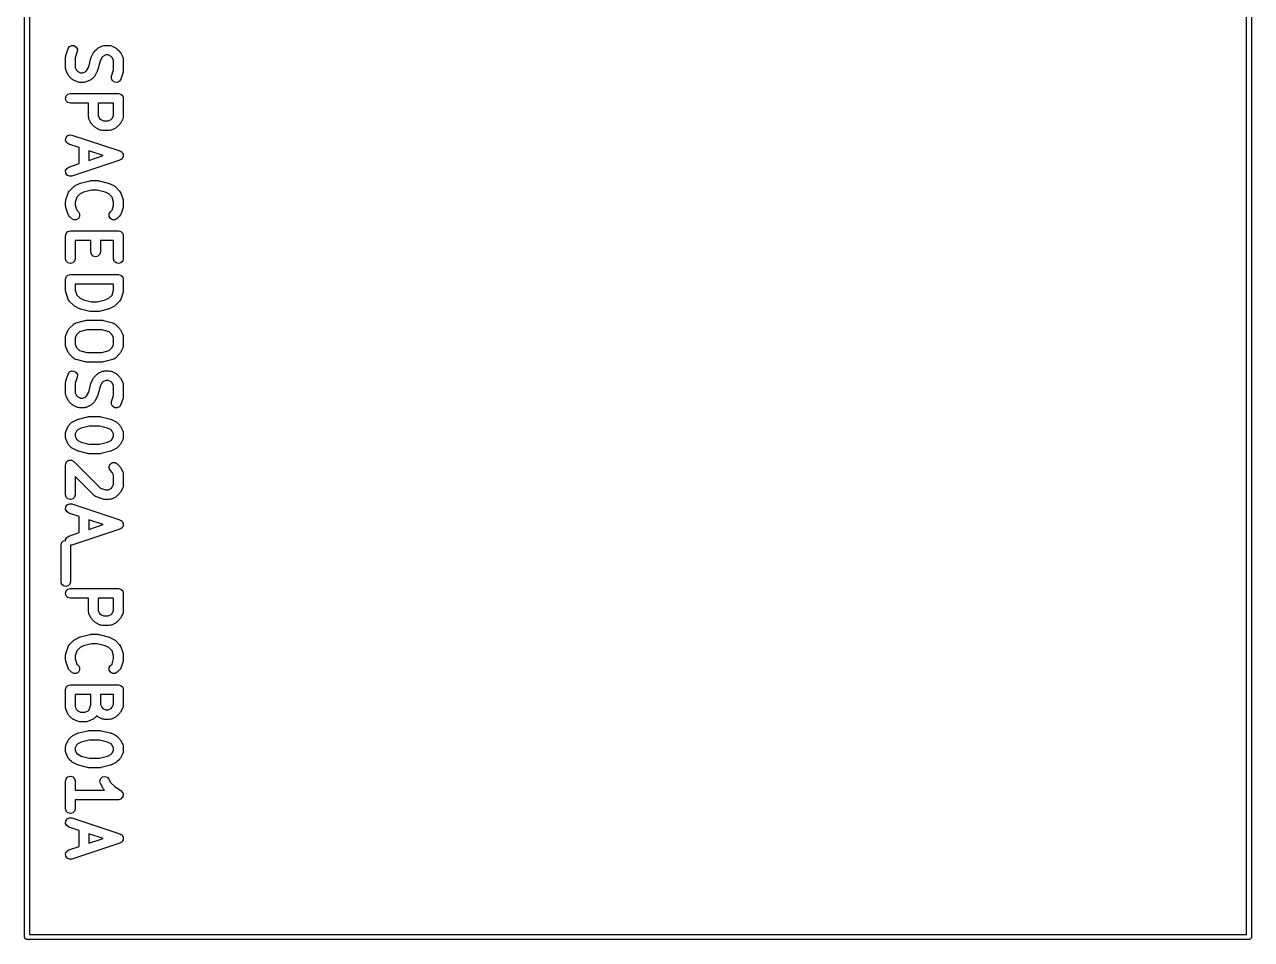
# Model space of a CAD drawing. Extents: x 0 to 1.5, y 0.2 to 4.97.
# Drawn here: x -0.003 to 1.503, y 0.99 to 2.113 of the extents above; entities that cross this region are included whole.
import ezdxf

# ---------------------------------------------------------------- set-up
doc = ezdxf.new("R2010")
doc.units = 0
doc.header["$MEASUREMENT"] = 0
doc.layers.add('BLACK', color=7, linetype='CONTINUOUS')

msp = doc.modelspace()

# ---------------------------------------------------------------- linework, layer by layer
at = {"layer": 'BLACK', "linetype": 'CONTINUOUS'}
for p, q in [((-0.003, 0.9933), (-0.003, 3.7885)), ((0.003, 3.7856), (0.003, 0.9962)), ((1.497, 0.9962), (1.497, 3.7856)), ((1.503, 3.7885), (1.503, 0.9933)), ((0.0477, 2.0751), (0.0505, 2.0835)), ((0.0505, 2.0835), (0.0522, 2.086)), ((0.0522, 2.086), (0.0549, 2.0874)), ((0.0549, 2.0874), (0.058, 2.0872)), ((0.058, 2.0872), (0.0605, 2.0855)), ((0.0617, 2.0798), (0.0592, 2.0722)), ((0.0605, 2.0855), (0.0619, 2.0828)), ((0.0619, 2.0828), (0.0617, 2.0798)), ((0.0789, 2.073), (0.0817, 2.0786)), ((0.0817, 2.0786), (0.0824, 2.0793)), ((0.0824, 2.0793), (0.0829, 2.0802)), ((0.0829, 2.0802), (0.0857, 2.083)), ((0.0857, 2.083), (0.0865, 2.0835)), ((0.0865, 2.0835), (0.0872, 2.0841)), ((0.0872, 2.0841), (0.0928, 2.0869)), ((0.0928, 2.0869), (0.0942, 2.0872)), ((0.0942, 2.0872), (0.0955, 2.0875)), ((0.0955, 2.0875), (0.1011, 2.0875)), ((0.1011, 2.0875), (0.1024, 2.0872)), ((0.1024, 2.0872), (0.1037, 2.0869)), ((0.1037, 2.0869), (0.1094, 2.0841)), ((0.1094, 2.0841), (0.1101, 2.0835)), ((0.1101, 2.0835), (0.1109, 2.083)), ((0.1109, 2.083), (0.1137, 2.0802)), ((0.1137, 2.0802), (0.1142, 2.0793)), ((0.1142, 2.0793), (0.1148, 2.0786)), ((0.1148, 2.0786), (0.1176, 2.073)), ((0.0474, 2.0732), (0.0476, 2.0741)), ((0.0474, 2.0591), (0.0474, 2.0732)), ((0.0476, 2.0741), (0.0477, 2.0751)), ((0.0592, 2.0722), (0.0592, 2.0605)), ((0.0758, 2.0612), (0.0785, 2.0718)), ((0.0785, 2.0718), (0.0788, 2.0724)), ((0.0788, 2.0724), (0.0789, 2.073)), ((0.0898, 2.0683), (0.0871, 2.0577)), ((0.0919, 2.0725), (0.0898, 2.0683)), ((0.0933, 2.074), (0.0919, 2.0725)), ((0.0969, 2.0757), (0.0933, 2.074)), ((0.0997, 2.0757), (0.0969, 2.0757)), ((0.1032, 2.074), (0.0997, 2.0757)), ((0.1047, 2.0725), (0.1032, 2.074)), ((0.1064, 2.069), (0.1047, 2.0725)), ((0.1064, 2.0573), (0.1064, 2.069)), ((0.1176, 2.073), (0.1179, 2.0717)), ((0.1179, 2.0717), (0.1182, 2.0704)), ((0.1182, 2.0704), (0.1182, 2.0563)), ((0.0477, 2.0578), (0.0474, 2.0591)), ((0.048, 2.0565), (0.0477, 2.0578)), ((0.0508, 2.0509), (0.048, 2.0565)), ((0.0514, 2.0501), (0.0508, 2.0509)), ((0.0519, 2.0493), (0.0514, 2.0501)), ((0.0547, 2.0465), (0.0519, 2.0493)), ((0.0592, 2.0605), (0.061, 2.057)), ((0.061, 2.057), (0.0624, 2.0556)), ((0.0624, 2.0556), (0.0659, 2.0538)), ((0.0659, 2.0538), (0.0688, 2.0538)), ((0.0688, 2.0538), (0.0723, 2.0556)), ((0.0723, 2.0556), (0.0737, 2.057)), ((0.0737, 2.057), (0.0758, 2.0612)), ((0.0828, 2.0493), (0.08, 2.0465)), ((0.0832, 2.0501), (0.0828, 2.0493)), ((0.0839, 2.0509), (0.0832, 2.0501)), ((0.0867, 2.0565), (0.0839, 2.0509)), ((0.0868, 2.0571), (0.0867, 2.0565)), ((0.0871, 2.0577), (0.0868, 2.0571)), ((0.1037, 2.0467), (0.1039, 2.0497)), ((0.1039, 2.0497), (0.1064, 2.0573)), ((0.1179, 2.0545), (0.1151, 2.046)), ((0.118, 2.0554), (0.1179, 2.0545)), ((0.1182, 2.0563), (0.118, 2.0554)), ((0.0556, 2.046), (0.0547, 2.0465)), ((0.0563, 2.0454), (0.0556, 2.046)), ((0.0619, 2.0426), (0.0563, 2.0454)), ((0.0632, 2.0423), (0.0619, 2.0426)), ((0.0645, 2.042), (0.0632, 2.0423)), ((0.0702, 2.042), (0.0645, 2.042)), ((0.0715, 2.0423), (0.0702, 2.042)), ((0.0728, 2.0426), (0.0715, 2.0423)), ((0.0784, 2.0454), (0.0728, 2.0426)), ((0.0791, 2.046), (0.0784, 2.0454)), ((0.08, 2.0465), (0.0791, 2.046)), ((0.1051, 2.044), (0.1037, 2.0467)), ((0.1077, 2.0423), (0.1051, 2.044)), ((0.1107, 2.0421), (0.1077, 2.0423)), ((0.1134, 2.0435), (0.1107, 2.0421)), ((0.1151, 2.046), (0.1134, 2.0435)), ((0.0474, 2.0226), (0.0482, 2.0255)), ((0.0482, 2.0196), (0.0474, 2.0226)), ((0.0482, 2.0255), (0.0503, 2.0277)), ((0.0503, 2.0175), (0.0482, 2.0196)), ((0.0503, 2.0277), (0.0533, 2.0285)), ((0.0533, 2.0285), (0.1123, 2.0285)), ((0.1123, 2.0285), (0.1153, 2.0277)), ((0.1153, 2.0277), (0.1175, 2.0255)), ((0.1175, 2.0255), (0.1182, 2.0226)), ((0.1182, 2.0226), (0.1182, 2.0001)), ((0.0533, 2.0167), (0.0503, 2.0175)), ((0.0755, 2.0167), (0.0533, 2.0167)), ((0.0755, 2.0001), (0.0755, 2.0167)), ((0.0873, 2.0167), (0.0873, 2.0015)), ((0.1064, 2.0167), (0.0873, 2.0167)), ((0.1064, 2.0015), (0.1064, 2.0167)), ((0.0759, 1.9988), (0.0755, 2.0001)), ((0.0761, 1.9974), (0.0759, 1.9988)), ((0.0789, 1.9918), (0.0761, 1.9974)), ((0.0796, 1.9911), (0.0789, 1.9918)), ((0.08, 1.9903), (0.0796, 1.9911)), ((0.0829, 1.9875), (0.08, 1.9903)), ((0.0873, 2.0015), (0.0891, 1.9979)), ((0.0891, 1.9979), (0.0905, 1.9965)), ((0.0905, 1.9965), (0.094, 1.9947)), ((0.094, 1.9947), (0.0997, 1.9947)), ((0.0997, 1.9947), (0.1032, 1.9965)), ((0.1032, 1.9965), (0.1047, 1.9979)), ((0.1047, 1.9979), (0.1064, 2.0015)), ((0.1137, 1.9903), (0.1109, 1.9875)), ((0.1142, 1.9911), (0.1137, 1.9903)), ((0.1148, 1.9918), (0.1142, 1.9911)), ((0.1176, 1.9974), (0.1148, 1.9918)), ((0.1179, 1.9988), (0.1176, 1.9974)), ((0.1182, 2.0001), (0.1179, 1.9988)), ((0.0475, 1.9708), (0.0477, 1.9738)), ((0.0477, 1.9738), (0.0494, 1.9764)), ((0.0494, 1.9764), (0.0521, 1.9777)), ((0.0521, 1.9777), (0.0552, 1.9775)), ((0.0552, 1.9775), (0.1142, 1.9579)), ((0.0837, 1.987), (0.0829, 1.9875)), ((0.0844, 1.9864), (0.0837, 1.987)), ((0.09, 1.9835), (0.0844, 1.9864)), ((0.0913, 1.9833), (0.09, 1.9835)), ((0.0927, 1.9829), (0.0913, 1.9833)), ((0.1011, 1.9829), (0.0927, 1.9829)), ((0.1024, 1.9833), (0.1011, 1.9829)), ((0.1037, 1.9835), (0.1024, 1.9833)), ((0.1094, 1.9864), (0.1037, 1.9835)), ((0.1101, 1.987), (0.1094, 1.9864)), ((0.1109, 1.9875), (0.1101, 1.987)), ((0.0489, 1.968), (0.0475, 1.9708)), ((0.0514, 1.9664), (0.0489, 1.968)), ((0.0643, 1.9621), (0.0514, 1.9664)), ((0.0643, 1.9425), (0.0643, 1.9621)), ((0.0937, 1.9523), (0.0761, 1.9581)), ((0.0761, 1.9581), (0.0761, 1.9464)), ((0.1142, 1.9579), (0.1152, 1.9572)), ((0.1142, 1.9467), (0.0552, 1.927)), ((0.0761, 1.9464), (0.0937, 1.9523)), ((0.1152, 1.9473), (0.1142, 1.9467)), ((0.1152, 1.9572), (0.1163, 1.9567)), ((0.1163, 1.9479), (0.1152, 1.9473)), ((0.1163, 1.9567), (0.1165, 1.9564)), ((0.1165, 1.9482), (0.1163, 1.9479)), ((0.1165, 1.9564), (0.1168, 1.9562)), ((0.1168, 1.9484), (0.1165, 1.9482)), ((0.1168, 1.9562), (0.1173, 1.9551)), ((0.1173, 1.9494), (0.1168, 1.9484)), ((0.1173, 1.9551), (0.1179, 1.9541)), ((0.1179, 1.9504), (0.1173, 1.9494)), ((0.1179, 1.9541), (0.118, 1.9538)), ((0.118, 1.9508), (0.1179, 1.9504)), ((0.118, 1.9538), (0.1181, 1.9534)), ((0.1181, 1.9511), (0.118, 1.9508)), ((0.1181, 1.9534), (0.1181, 1.9523)), ((0.1181, 1.9523), (0.1181, 1.9511)), ((0.0475, 1.9338), (0.0489, 1.9365)), ((0.0477, 1.9307), (0.0475, 1.9338)), ((0.0494, 1.9282), (0.0477, 1.9307)), ((0.0489, 1.9365), (0.0514, 1.9382)), ((0.0521, 1.9268), (0.0494, 1.9282)), ((0.0514, 1.9382), (0.0643, 1.9425)), ((0.0519, 1.9086), (0.0575, 1.9143)), ((0.0552, 1.927), (0.0521, 1.9268)), ((0.0575, 1.9143), (0.0584, 1.9147)), ((0.0584, 1.9147), (0.0591, 1.9154)), ((0.0591, 1.9154), (0.0647, 1.9182)), ((0.0647, 1.9182), (0.0653, 1.9183)), ((0.0653, 1.9183), (0.0659, 1.9186)), ((0.0659, 1.9186), (0.0772, 1.9214)), ((0.0772, 1.9214), (0.0779, 1.9214)), ((0.0779, 1.9214), (0.0786, 1.9216)), ((0.0786, 1.9216), (0.087, 1.9216)), ((0.087, 1.9216), (0.0877, 1.9214)), ((0.0877, 1.9214), (0.0885, 1.9214)), ((0.0885, 1.9214), (0.0997, 1.9186)), ((0.0997, 1.9186), (0.1003, 1.9183)), ((0.1003, 1.9183), (0.1009, 1.9182)), ((0.1009, 1.9182), (0.1065, 1.9154)), ((0.1065, 1.9154), (0.1073, 1.9147)), ((0.1073, 1.9147), (0.1081, 1.9143)), ((0.1081, 1.9143), (0.1137, 1.9086)), ((0.0476, 1.8969), (0.0477, 1.8979)), ((0.0477, 1.8979), (0.0505, 1.9063)), ((0.0505, 1.9063), (0.0512, 1.9075)), ((0.0512, 1.9075), (0.0519, 1.9086)), ((0.0613, 1.9013), (0.0592, 1.8951)), ((0.0652, 1.9052), (0.0613, 1.9013)), ((0.0694, 1.9073), (0.0652, 1.9052)), ((0.0793, 1.9098), (0.0694, 1.9073)), ((0.0863, 1.9098), (0.0793, 1.9098)), ((0.0962, 1.9073), (0.0863, 1.9098)), ((0.1004, 1.9052), (0.0962, 1.9073)), ((0.1044, 1.9013), (0.1004, 1.9052)), ((0.1064, 1.8951), (0.1044, 1.9013)), ((0.1137, 1.9086), (0.1144, 1.9075)), ((0.1144, 1.9075), (0.1151, 1.9063)), ((0.1151, 1.9063), (0.1179, 1.8979)), ((0.1179, 1.8979), (0.118, 1.8969)), ((0.0474, 1.896), (0.0476, 1.8969)), ((0.0474, 1.8904), (0.0474, 1.896)), ((0.0476, 1.8895), (0.0474, 1.8904)), ((0.0477, 1.8885), (0.0476, 1.8895)), ((0.0505, 1.8801), (0.0477, 1.8885)), ((0.0592, 1.8951), (0.0592, 1.8914)), ((0.0592, 1.8914), (0.0613, 1.8852)), ((0.0613, 1.8852), (0.0631, 1.8833)), ((0.0631, 1.8833), (0.0646, 1.8807)), ((0.101, 1.8807), (0.1025, 1.8833)), ((0.1025, 1.8833), (0.1044, 1.8852)), ((0.1044, 1.8852), (0.1064, 1.8914)), ((0.1064, 1.8914), (0.1064, 1.8951)), ((0.1179, 1.8885), (0.1151, 1.8801)), ((0.118, 1.8895), (0.1179, 1.8885)), ((0.118, 1.8969), (0.1182, 1.896)), ((0.1182, 1.8904), (0.118, 1.8895)), ((0.1182, 1.896), (0.1182, 1.8904)), ((0.0512, 1.879), (0.0505, 1.8801)), ((0.0519, 1.8778), (0.0512, 1.879)), ((0.0547, 1.875), (0.0519, 1.8778)), ((0.0574, 1.8735), (0.0547, 1.875)), ((0.0604, 1.8735), (0.0574, 1.8735)), ((0.0631, 1.875), (0.0604, 1.8735)), ((0.0646, 1.8776), (0.0631, 1.875)), ((0.0646, 1.8807), (0.0646, 1.8776)), ((0.101, 1.8776), (0.101, 1.8807)), ((0.1025, 1.875), (0.101, 1.8776)), ((0.1052, 1.8735), (0.1025, 1.875)), ((0.1082, 1.8735), (0.1052, 1.8735)), ((0.1109, 1.875), (0.1082, 1.8735)), ((0.1137, 1.8778), (0.1109, 1.875)), ((0.1144, 1.879), (0.1137, 1.8778)), ((0.1151, 1.8801), (0.1144, 1.879)), ((0.0474, 1.8538), (0.0482, 1.8568)), ((0.0474, 1.8257), (0.0474, 1.8538)), ((0.0482, 1.8568), (0.0503, 1.859)), ((0.0503, 1.859), (0.0533, 1.8598)), ((0.0533, 1.8598), (0.1123, 1.8598)), ((0.1123, 1.8598), (0.1153, 1.859)), ((0.1153, 1.859), (0.1175, 1.8568)), ((0.1175, 1.8568), (0.1182, 1.8538)), ((0.1182, 1.8538), (0.1182, 1.8257)), ((0.0783, 1.8479), (0.0592, 1.8479)), ((0.0592, 1.8479), (0.0592, 1.8257)), ((0.0783, 1.8342), (0.0783, 1.8479)), ((0.1064, 1.8479), (0.0901, 1.8479)), ((0.0901, 1.8479), (0.0901, 1.8342)), ((0.1064, 1.8257), (0.1064, 1.8479)), ((0.0482, 1.8228), (0.0474, 1.8257)), ((0.0503, 1.8206), (0.0482, 1.8228)), ((0.0584, 1.8228), (0.0562, 1.8206)), ((0.0592, 1.8257), (0.0584, 1.8228)), ((0.0791, 1.8312), (0.0783, 1.8342)), ((0.0813, 1.829), (0.0791, 1.8312)), ((0.0842, 1.8282), (0.0813, 1.829)), ((0.0872, 1.829), (0.0842, 1.8282)), ((0.0893, 1.8312), (0.0872, 1.829)), ((0.0901, 1.8342), (0.0893, 1.8312)), ((0.1072, 1.8228), (0.1064, 1.8257)), ((0.1094, 1.8206), (0.1072, 1.8228)), ((0.1175, 1.8228), (0.1153, 1.8206)), ((0.1182, 1.8257), (0.1175, 1.8228)), ((0.0533, 1.8198), (0.0503, 1.8206)), ((0.0562, 1.8206), (0.0533, 1.8198)), ((0.1123, 1.8198), (0.1094, 1.8206)), ((0.1153, 1.8206), (0.1123, 1.8198)), ((0.0474, 1.8004), (0.0482, 1.8034)), ((0.0474, 1.7864), (0.0474, 1.8004)), ((0.0482, 1.8034), (0.0503, 1.8055)), ((0.0503, 1.8055), (0.0533, 1.8063)), ((0.0533, 1.8063), (0.1123, 1.8063)), ((0.0592, 1.7945), (0.0592, 1.7873)), ((0.1064, 1.7945), (0.0592, 1.7945)), ((0.1064, 1.7873), (0.1064, 1.7945)), ((0.1123, 1.8063), (0.1153, 1.8055)), ((0.1153, 1.8055), (0.1175, 1.8034)), ((0.1175, 1.8034), (0.1182, 1.8004)), ((0.1182, 1.8004), (0.1182, 1.7864)), ((0.0476, 1.7854), (0.0474, 1.7864)), ((0.0477, 1.7845), (0.0476, 1.7854)), ((0.0505, 1.776), (0.0477, 1.7845)), ((0.0592, 1.7873), (0.0613, 1.7811)), ((0.0613, 1.7811), (0.0652, 1.7771)), ((0.0652, 1.7771), (0.0694, 1.7751)), ((0.0962, 1.7751), (0.1004, 1.7771)), ((0.1004, 1.7771), (0.1044, 1.7811)), ((0.1044, 1.7811), (0.1064, 1.7873)), ((0.1179, 1.7845), (0.1151, 1.776)), ((0.118, 1.7854), (0.1179, 1.7845)), ((0.1182, 1.7864), (0.118, 1.7854)), ((0.0512, 1.7749), (0.0505, 1.776)), ((0.0519, 1.7737), (0.0512, 1.7749)), ((0.0575, 1.7681), (0.0519, 1.7737)), ((0.0584, 1.7676), (0.0575, 1.7681)), ((0.0591, 1.767), (0.0584, 1.7676)), ((0.0647, 1.7642), (0.0591, 1.767)), ((0.0653, 1.7641), (0.0647, 1.7642)), ((0.0659, 1.7637), (0.0653, 1.7641)), ((0.0772, 1.7609), (0.0659, 1.7637)), ((0.0694, 1.7751), (0.0793, 1.7726)), ((0.0793, 1.7726), (0.0863, 1.7726)), ((0.0863, 1.7726), (0.0962, 1.7751)), ((0.0997, 1.7637), (0.0885, 1.7609)), ((0.1003, 1.7641), (0.0997, 1.7637)), ((0.1009, 1.7642), (0.1003, 1.7641)), ((0.1065, 1.767), (0.1009, 1.7642)), ((0.1073, 1.7676), (0.1065, 1.767)), ((0.1081, 1.7681), (0.1073, 1.7676)), ((0.1137, 1.7737), (0.1081, 1.7681)), ((0.1144, 1.7749), (0.1137, 1.7737)), ((0.1151, 1.776), (0.1144, 1.7749)), ((0.0589, 1.7463), (0.0602, 1.7471)), ((0.0602, 1.7471), (0.0602, 1.7471)), ((0.0602, 1.7471), (0.0603, 1.7471)), ((0.0603, 1.7471), (0.0715, 1.7499)), ((0.0715, 1.7499), (0.0723, 1.7499)), ((0.0723, 1.7499), (0.073, 1.7501)), ((0.073, 1.7501), (0.0927, 1.7501)), ((0.0779, 1.761), (0.0772, 1.7609)), ((0.0786, 1.7608), (0.0779, 1.761)), ((0.087, 1.7608), (0.0786, 1.7608)), ((0.0877, 1.761), (0.087, 1.7608)), ((0.0885, 1.7609), (0.0877, 1.761)), ((0.0927, 1.7501), (0.0934, 1.7499)), ((0.0934, 1.7499), (0.0941, 1.7499)), ((0.0941, 1.7499), (0.1053, 1.7471)), ((0.1053, 1.7471), (0.1054, 1.7471)), ((0.1054, 1.7471), (0.1054, 1.7471)), ((0.1054, 1.7471), (0.1067, 1.7463)), ((0.0477, 1.7314), (0.048, 1.7328)), ((0.048, 1.7328), (0.0508, 1.7384)), ((0.0508, 1.7384), (0.0514, 1.7391)), ((0.0514, 1.7391), (0.0519, 1.7399)), ((0.0519, 1.7399), (0.0575, 1.7455)), ((0.0575, 1.7455), (0.0576, 1.7456)), ((0.0576, 1.7456), (0.0589, 1.7463)), ((0.0576, 1.7456), (0.0576, 1.7456)), ((0.061, 1.7322), (0.0592, 1.7287)), ((0.0647, 1.736), (0.061, 1.7322)), ((0.0737, 1.7383), (0.0647, 1.736)), ((0.0919, 1.7383), (0.0737, 1.7383)), ((0.1009, 1.736), (0.0919, 1.7383)), ((0.1047, 1.7322), (0.1009, 1.736)), ((0.1064, 1.7287), (0.1047, 1.7322)), ((0.1067, 1.7463), (0.108, 1.7456)), ((0.108, 1.7456), (0.108, 1.7456)), ((0.108, 1.7456), (0.1081, 1.7455)), ((0.1081, 1.7455), (0.1137, 1.7399)), ((0.1137, 1.7399), (0.1142, 1.7391)), ((0.1142, 1.7391), (0.1148, 1.7384)), ((0.1148, 1.7384), (0.1176, 1.7328)), ((0.1176, 1.7328), (0.1179, 1.7314)), ((0.0474, 1.7301), (0.0477, 1.7314)), ((0.0474, 1.7189), (0.0474, 1.7301)), ((0.0477, 1.7175), (0.0474, 1.7189)), ((0.048, 1.7162), (0.0477, 1.7175)), ((0.0592, 1.7287), (0.0592, 1.7203)), ((0.0592, 1.7203), (0.061, 1.7167)), ((0.061, 1.7167), (0.0647, 1.7129)), ((0.1009, 1.7129), (0.1047, 1.7167)), ((0.1047, 1.7167), (0.1064, 1.7203)), ((0.1064, 1.7203), (0.1064, 1.7287)), ((0.1179, 1.7175), (0.1176, 1.7162)), ((0.1179, 1.7314), (0.1182, 1.7301)), ((0.1182, 1.7189), (0.1179, 1.7175)), ((0.1182, 1.7301), (0.1182, 1.7189)), ((0.0508, 1.7106), (0.048, 1.7162)), ((0.0514, 1.7099), (0.0508, 1.7106)), ((0.0519, 1.7091), (0.0514, 1.7099)), ((0.0575, 1.7034), (0.0519, 1.7091)), ((0.0576, 1.7034), (0.0575, 1.7034)), ((0.0589, 1.7026), (0.0576, 1.7034)), ((0.0576, 1.7034), (0.0576, 1.7034)), ((0.0602, 1.7019), (0.0589, 1.7026)), ((0.0603, 1.7019), (0.0602, 1.7019)), ((0.0602, 1.7019), (0.0602, 1.7019)), ((0.0715, 1.6991), (0.0603, 1.7019)), ((0.0647, 1.7129), (0.0737, 1.7107)), ((0.0737, 1.7107), (0.0919, 1.7107)), ((0.0919, 1.7107), (0.1009, 1.7129)), ((0.1053, 1.7019), (0.0941, 1.6991)), ((0.1054, 1.7019), (0.1053, 1.7019)), ((0.1067, 1.7026), (0.1054, 1.7019)), ((0.1054, 1.7019), (0.1054, 1.7019)), ((0.108, 1.7034), (0.1067, 1.7026)), ((0.1081, 1.7034), (0.108, 1.7034)), ((0.108, 1.7034), (0.108, 1.7034)), ((0.1137, 1.7091), (0.1081, 1.7034)), ((0.1142, 1.7099), (0.1137, 1.7091)), ((0.1148, 1.7106), (0.1142, 1.7099)), ((0.1176, 1.7162), (0.1148, 1.7106)), ((0.0505, 1.6842), (0.0522, 1.6867)), ((0.0522, 1.6867), (0.0549, 1.6881)), ((0.0549, 1.6881), (0.058, 1.6879)), ((0.058, 1.6879), (0.0605, 1.6862)), ((0.0723, 1.6991), (0.0715, 1.6991)), ((0.073, 1.6989), (0.0723, 1.6991)), ((0.0927, 1.6989), (0.073, 1.6989)), ((0.0872, 1.6848), (0.0928, 1.6876)), ((0.0934, 1.6991), (0.0927, 1.6989)), ((0.0928, 1.6876), (0.0942, 1.6879)), ((0.0941, 1.6991), (0.0934, 1.6991)), ((0.0942, 1.6879), (0.0955, 1.6882)), ((0.0955, 1.6882), (0.1011, 1.6882)), ((0.1011, 1.6882), (0.1024, 1.6879)), ((0.1024, 1.6879), (0.1037, 1.6876)), ((0.1037, 1.6876), (0.1094, 1.6848)), ((0.0474, 1.6739), (0.0476, 1.6748)), ((0.0474, 1.6598), (0.0474, 1.6739)), ((0.0476, 1.6748), (0.0477, 1.6757)), ((0.0477, 1.6757), (0.0505, 1.6842)), ((0.0617, 1.6804), (0.0592, 1.6729)), ((0.0592, 1.6729), (0.0592, 1.6612)), ((0.0605, 1.6862), (0.0619, 1.6835)), ((0.0619, 1.6835), (0.0617, 1.6804)), ((0.0758, 1.6619), (0.0785, 1.6725)), ((0.0785, 1.6725), (0.0788, 1.673)), ((0.0788, 1.673), (0.0789, 1.6737)), ((0.0789, 1.6737), (0.0817, 1.6793)), ((0.0817, 1.6793), (0.0824, 1.68)), ((0.0824, 1.68), (0.0829, 1.6808)), ((0.0829, 1.6808), (0.0857, 1.6837)), ((0.0857, 1.6837), (0.0865, 1.6841)), ((0.0865, 1.6841), (0.0872, 1.6848)), ((0.0919, 1.6732), (0.0898, 1.669)), ((0.0933, 1.6746), (0.0919, 1.6732)), ((0.0969, 1.6764), (0.0933, 1.6746)), ((0.0997, 1.6764), (0.0969, 1.6764)), ((0.1032, 1.6746), (0.0997, 1.6764)), ((0.1047, 1.6732), (0.1032, 1.6746)), ((0.1064, 1.6697), (0.1047, 1.6732)), ((0.1094, 1.6848), (0.1101, 1.6841)), ((0.1101, 1.6841), (0.1109, 1.6837)), ((0.1109, 1.6837), (0.1137, 1.6808)), ((0.1137, 1.6808), (0.1142, 1.68)), ((0.1142, 1.68), (0.1148, 1.6793)), ((0.1148, 1.6793), (0.1176, 1.6737)), ((0.1176, 1.6737), (0.1179, 1.6724)), ((0.1179, 1.6724), (0.1182, 1.671)), ((0.0477, 1.6585), (0.0474, 1.6598)), ((0.048, 1.6572), (0.0477, 1.6585)), ((0.0508, 1.6515), (0.048, 1.6572)), ((0.0592, 1.6612), (0.061, 1.6577)), ((0.061, 1.6577), (0.0624, 1.6562)), ((0.0723, 1.6562), (0.0737, 1.6577)), ((0.0737, 1.6577), (0.0758, 1.6619)), ((0.0867, 1.6572), (0.0839, 1.6515)), ((0.0868, 1.6578), (0.0867, 1.6572)), ((0.0871, 1.6584), (0.0868, 1.6578)), ((0.0898, 1.669), (0.0871, 1.6584)), ((0.1039, 1.6504), (0.1064, 1.658)), ((0.1064, 1.658), (0.1064, 1.6697)), ((0.1182, 1.657), (0.118, 1.6561)), ((0.1182, 1.671), (0.1182, 1.657)), ((0.0514, 1.6508), (0.0508, 1.6515)), ((0.0519, 1.65), (0.0514, 1.6508)), ((0.0547, 1.6472), (0.0519, 1.65)), ((0.0556, 1.6467), (0.0547, 1.6472)), ((0.0563, 1.6461), (0.0556, 1.6467)), ((0.0619, 1.6433), (0.0563, 1.6461)), ((0.0632, 1.643), (0.0619, 1.6433)), ((0.0624, 1.6562), (0.0659, 1.6545)), ((0.0645, 1.6426), (0.0632, 1.643)), ((0.0702, 1.6426), (0.0645, 1.6426)), ((0.0659, 1.6545), (0.0688, 1.6545)), ((0.0688, 1.6545), (0.0723, 1.6562)), ((0.0715, 1.643), (0.0702, 1.6426)), ((0.0728, 1.6433), (0.0715, 1.643)), ((0.0784, 1.6461), (0.0728, 1.6433)), ((0.0791, 1.6467), (0.0784, 1.6461)), ((0.08, 1.6472), (0.0791, 1.6467)), ((0.0828, 1.65), (0.08, 1.6472)), ((0.0832, 1.6508), (0.0828, 1.65)), ((0.0839, 1.6515), (0.0832, 1.6508)), ((0.1037, 1.6474), (0.1039, 1.6504)), ((0.1051, 1.6446), (0.1037, 1.6474)), ((0.1077, 1.6429), (0.1051, 1.6446)), ((0.1107, 1.6428), (0.1077, 1.6429)), ((0.1134, 1.6441), (0.1107, 1.6428)), ((0.1151, 1.6467), (0.1134, 1.6441)), ((0.1179, 1.6551), (0.1151, 1.6467)), ((0.118, 1.6561), (0.1179, 1.6551)), ((0.0563, 1.6257), (0.0619, 1.6285)), ((0.0619, 1.6285), (0.0625, 1.6287)), ((0.0625, 1.6287), (0.0631, 1.629)), ((0.0631, 1.629), (0.0743, 1.6318)), ((0.0743, 1.6318), (0.0751, 1.6318)), ((0.0751, 1.6318), (0.0758, 1.632)), ((0.0758, 1.632), (0.0898, 1.632)), ((0.0898, 1.632), (0.0905, 1.6318)), ((0.0905, 1.6318), (0.0913, 1.6318)), ((0.0913, 1.6318), (0.1025, 1.629)), ((0.1025, 1.629), (0.1031, 1.6287)), ((0.1031, 1.6287), (0.1037, 1.6285)), ((0.1037, 1.6285), (0.1094, 1.6257)), ((0.0474, 1.612), (0.0477, 1.6133)), ((0.0474, 1.6064), (0.0474, 1.612)), ((0.0477, 1.6133), (0.048, 1.6146)), ((0.048, 1.6146), (0.0508, 1.6203)), ((0.0508, 1.6203), (0.0514, 1.621)), ((0.0514, 1.621), (0.0519, 1.6218)), ((0.0519, 1.6218), (0.0547, 1.6246)), ((0.0547, 1.6246), (0.0556, 1.6251)), ((0.0556, 1.6251), (0.0563, 1.6257)), ((0.061, 1.6141), (0.0592, 1.6106)), ((0.0624, 1.6156), (0.061, 1.6141)), ((0.0666, 1.6177), (0.0624, 1.6156)), ((0.0765, 1.6201), (0.0666, 1.6177)), ((0.0891, 1.6201), (0.0765, 1.6201)), ((0.099, 1.6177), (0.0891, 1.6201)), ((0.1032, 1.6156), (0.099, 1.6177)), ((0.1047, 1.6141), (0.1032, 1.6156)), ((0.1064, 1.6106), (0.1047, 1.6141)), ((0.1094, 1.6257), (0.1101, 1.6251)), ((0.1101, 1.6251), (0.1109, 1.6246)), ((0.1109, 1.6246), (0.1137, 1.6218)), ((0.1137, 1.6218), (0.1142, 1.621)), ((0.1142, 1.621), (0.1148, 1.6203)), ((0.1148, 1.6203), (0.1176, 1.6146)), ((0.1176, 1.6146), (0.1179, 1.6133)), ((0.1179, 1.6133), (0.1182, 1.612)), ((0.1182, 1.612), (0.1182, 1.6064)), ((0.0477, 1.6051), (0.0474, 1.6064)), ((0.048, 1.6037), (0.0477, 1.6051)), ((0.0508, 1.5981), (0.048, 1.6037)), ((0.0514, 1.5974), (0.0508, 1.5981)), ((0.0519, 1.5966), (0.0514, 1.5974)), ((0.0547, 1.5938), (0.0519, 1.5966)), ((0.0592, 1.6106), (0.0592, 1.6078)), ((0.0592, 1.6078), (0.061, 1.6042)), ((0.061, 1.6042), (0.0624, 1.6028)), ((0.0624, 1.6028), (0.0666, 1.6007)), ((0.0666, 1.6007), (0.0765, 1.5982)), ((0.0765, 1.5982), (0.0891, 1.5982)), ((0.0891, 1.5982), (0.099, 1.6007)), ((0.099, 1.6007), (0.1032, 1.6028)), ((0.1032, 1.6028), (0.1047, 1.6042)), ((0.1047, 1.6042), (0.1064, 1.6078)), ((0.1064, 1.6078), (0.1064, 1.6106)), ((0.1137, 1.5966), (0.1109, 1.5938)), ((0.1142, 1.5974), (0.1137, 1.5966)), ((0.1148, 1.5981), (0.1142, 1.5974)), ((0.1176, 1.6037), (0.1148, 1.5981)), ((0.1179, 1.6051), (0.1176, 1.6037)), ((0.1182, 1.6064), (0.1179, 1.6051)), ((0.0556, 1.5933), (0.0547, 1.5938)), ((0.0563, 1.5926), (0.0556, 1.5933)), ((0.0619, 1.5898), (0.0563, 1.5926)), ((0.0625, 1.5897), (0.0619, 1.5898)), ((0.0631, 1.5894), (0.0625, 1.5897)), ((0.0743, 1.5866), (0.0631, 1.5894)), ((0.0751, 1.5866), (0.0743, 1.5866)), ((0.0758, 1.5864), (0.0751, 1.5866)), ((0.0898, 1.5864), (0.0758, 1.5864)), ((0.0905, 1.5866), (0.0898, 1.5864)), ((0.0913, 1.5866), (0.0905, 1.5866)), ((0.1025, 1.5894), (0.0913, 1.5866)), ((0.1031, 1.5897), (0.1025, 1.5894)), ((0.1037, 1.5898), (0.1031, 1.5897)), ((0.1094, 1.5926), (0.1037, 1.5898)), ((0.1101, 1.5933), (0.1094, 1.5926)), ((0.1109, 1.5938), (0.1101, 1.5933)), ((0.0474, 1.5726), (0.0476, 1.5734)), ((0.0474, 1.5361), (0.0474, 1.5726)), ((0.0476, 1.5742), (0.048, 1.5748)), ((0.0476, 1.5734), (0.0476, 1.5742)), ((0.048, 1.5748), (0.0482, 1.5756)), ((0.0482, 1.5756), (0.0487, 1.5761)), ((0.0487, 1.5761), (0.0491, 1.5768)), ((0.0491, 1.5768), (0.0498, 1.5772)), ((0.0498, 1.5772), (0.0503, 1.5777)), ((0.0503, 1.5777), (0.0511, 1.5779)), ((0.0511, 1.5779), (0.0518, 1.5783)), ((0.0518, 1.5783), (0.0525, 1.5783)), ((0.0525, 1.5783), (0.0533, 1.5785)), ((0.0533, 1.5785), (0.054, 1.5783)), ((0.054, 1.5783), (0.0548, 1.5783)), ((0.0548, 1.5783), (0.0555, 1.5779)), ((0.0555, 1.5779), (0.0562, 1.5777)), ((0.0562, 1.5777), (0.0568, 1.5772)), ((0.0568, 1.5772), (0.0575, 1.5768)), ((0.0575, 1.5768), (0.0902, 1.544)), ((0.101, 1.5713), (0.1025, 1.574)), ((0.101, 1.5683), (0.101, 1.5713)), ((0.1025, 1.5656), (0.101, 1.5683)), ((0.1025, 1.574), (0.1052, 1.5755)), ((0.1052, 1.5755), (0.1082, 1.5755)), ((0.1082, 1.5755), (0.1109, 1.574)), ((0.1109, 1.574), (0.1137, 1.5712)), ((0.1137, 1.5712), (0.1142, 1.5703)), ((0.1142, 1.5703), (0.1148, 1.5696)), ((0.1148, 1.5696), (0.1176, 1.564)), ((0.0829, 1.5347), (0.0592, 1.5584)), ((0.0592, 1.5584), (0.0592, 1.5361)), ((0.1047, 1.5635), (0.1025, 1.5656)), ((0.1064, 1.56), (0.1047, 1.5635)), ((0.1064, 1.5487), (0.1064, 1.56)), ((0.1176, 1.564), (0.1179, 1.5627)), ((0.1179, 1.5627), (0.1182, 1.5614)), ((0.1182, 1.5614), (0.1182, 1.5473)), ((0.0482, 1.5331), (0.0474, 1.5361)), ((0.0592, 1.5361), (0.0584, 1.5331)), ((0.0902, 1.544), (0.0964, 1.542)), ((0.0964, 1.542), (0.0997, 1.542)), ((0.0997, 1.542), (0.1032, 1.5437)), ((0.1032, 1.5437), (0.1047, 1.5452)), ((0.1047, 1.5452), (0.1064, 1.5487)), ((0.1137, 1.5375), (0.1109, 1.5347)), ((0.1142, 1.5383), (0.1137, 1.5375)), ((0.1148, 1.5391), (0.1142, 1.5383)), ((0.1176, 1.5447), (0.1148, 1.5391)), ((0.1179, 1.546), (0.1176, 1.5447)), ((0.1182, 1.5473), (0.1179, 1.546)), ((0.0475, 1.518), (0.0477, 1.5211)), ((0.0477, 1.5211), (0.0494, 1.5236)), ((0.0503, 1.531), (0.0482, 1.5331)), ((0.0494, 1.5236), (0.0521, 1.525)), ((0.0533, 1.5302), (0.0503, 1.531)), ((0.0521, 1.525), (0.0552, 1.5248)), ((0.0562, 1.531), (0.0533, 1.5302)), ((0.0552, 1.5248), (0.1142, 1.5051)), ((0.0584, 1.5331), (0.0562, 1.531)), ((0.084, 1.534), (0.0829, 1.5347)), ((0.0852, 1.5333), (0.084, 1.534)), ((0.0936, 1.5305), (0.0852, 1.5333)), ((0.0945, 1.5304), (0.0936, 1.5305)), ((0.0955, 1.5302), (0.0945, 1.5304)), ((0.1011, 1.5302), (0.0955, 1.5302)), ((0.1024, 1.5305), (0.1011, 1.5302)), ((0.1037, 1.5308), (0.1024, 1.5305)), ((0.1094, 1.5336), (0.1037, 1.5308)), ((0.1101, 1.5342), (0.1094, 1.5336)), ((0.1109, 1.5347), (0.1101, 1.5342)), ((0.0489, 1.5153), (0.0475, 1.518)), ((0.0514, 1.5136), (0.0489, 1.5153)), ((0.0643, 1.5093), (0.0514, 1.5136)), ((0.0643, 1.4897), (0.0643, 1.5093)), ((0.1142, 1.4939), (0.0552, 1.4742)), ((0.0937, 1.4995), (0.0761, 1.5054)), ((0.0761, 1.5054), (0.0761, 1.4936)), ((0.0761, 1.4936), (0.0937, 1.4995)), ((0.1142, 1.5051), (0.1152, 1.5045)), ((0.1152, 1.4946), (0.1142, 1.4939)), ((0.1152, 1.5045), (0.1163, 1.5039)), ((0.1163, 1.4951), (0.1152, 1.4946)), ((0.1163, 1.5039), (0.1165, 1.5036)), ((0.1165, 1.4954), (0.1163, 1.4951)), ((0.1165, 1.5036), (0.1168, 1.5034)), ((0.1168, 1.4956), (0.1165, 1.4954)), ((0.1168, 1.5034), (0.1173, 1.5024)), ((0.1173, 1.4967), (0.1168, 1.4956)), ((0.1173, 1.5024), (0.1179, 1.5014)), ((0.1179, 1.4976), (0.1173, 1.4967)), ((0.1179, 1.5014), (0.118, 1.501)), ((0.118, 1.498), (0.1179, 1.4976)), ((0.118, 1.501), (0.1181, 1.5007)), ((0.1181, 1.4983), (0.118, 1.498)), ((0.1181, 1.5007), (0.1181, 1.4995)), ((0.1181, 1.4995), (0.1181, 1.4983)), ((0.0418, 1.4742), (0.0425, 1.4771)), ((0.0425, 1.4771), (0.0447, 1.4793)), ((0.0447, 1.4793), (0.0476, 1.4801)), ((0.0475, 1.481), (0.0489, 1.4837)), ((0.0476, 1.4801), (0.0475, 1.481)), ((0.0489, 1.4837), (0.0514, 1.4854)), ((0.0514, 1.4854), (0.0643, 1.4897)), ((0.0418, 1.4292), (0.0418, 1.4742)), ((0.0552, 1.4742), (0.0536, 1.4741)), ((0.0536, 1.4741), (0.0536, 1.4292)), ((0.0425, 1.4263), (0.0418, 1.4292)), ((0.0447, 1.4241), (0.0425, 1.4263)), ((0.0477, 1.4233), (0.0447, 1.4241)), ((0.0474, 1.4151), (0.0482, 1.4181)), ((0.0506, 1.4241), (0.0477, 1.4233)), ((0.0482, 1.4181), (0.0503, 1.4203)), ((0.0503, 1.4203), (0.0533, 1.421)), ((0.0528, 1.4263), (0.0506, 1.4241)), ((0.0536, 1.4292), (0.0528, 1.4263)), ((0.0533, 1.421), (0.1123, 1.421)), ((0.1123, 1.421), (0.1153, 1.4203)), ((0.1153, 1.4203), (0.1175, 1.4181)), ((0.1175, 1.4181), (0.1182, 1.4151)), ((0.0482, 1.4122), (0.0474, 1.4151)), ((0.0503, 1.41), (0.0482, 1.4122)), ((0.0533, 1.4092), (0.0503, 1.41)), ((0.0755, 1.4092), (0.0533, 1.4092)), ((0.0755, 1.3926), (0.0755, 1.4092)), ((0.0873, 1.4092), (0.0873, 1.394)), ((0.1064, 1.4092), (0.0873, 1.4092)), ((0.1064, 1.394), (0.1064, 1.4092)), ((0.1182, 1.4151), (0.1182, 1.3926)), ((0.0759, 1.3913), (0.0755, 1.3926)), ((0.0761, 1.39), (0.0759, 1.3913)), ((0.0789, 1.3844), (0.0761, 1.39)), ((0.0873, 1.394), (0.0891, 1.3905)), ((0.0891, 1.3905), (0.0905, 1.3891)), ((0.0905, 1.3891), (0.094, 1.3873)), ((0.094, 1.3873), (0.0997, 1.3873)), ((0.0997, 1.3873), (0.1032, 1.3891)), ((0.1032, 1.3891), (0.1047, 1.3905)), ((0.1047, 1.3905), (0.1064, 1.394)), ((0.1176, 1.39), (0.1148, 1.3844)), ((0.1179, 1.3913), (0.1176, 1.39)), ((0.1182, 1.3926), (0.1179, 1.3913)), ((0.0796, 1.3837), (0.0789, 1.3844)), ((0.08, 1.3828), (0.0796, 1.3837)), ((0.0829, 1.38), (0.08, 1.3828)), ((0.0837, 1.3796), (0.0829, 1.38)), ((0.0844, 1.3789), (0.0837, 1.3796)), ((0.09, 1.3761), (0.0844, 1.3789)), ((0.0913, 1.3759), (0.09, 1.3761)), ((0.0927, 1.3755), (0.0913, 1.3759)), ((0.1011, 1.3755), (0.0927, 1.3755)), ((0.1024, 1.3759), (0.1011, 1.3755)), ((0.1037, 1.3761), (0.1024, 1.3759)), ((0.1094, 1.3789), (0.1037, 1.3761)), ((0.1101, 1.3796), (0.1094, 1.3789)), ((0.1109, 1.38), (0.1101, 1.3796)), ((0.1137, 1.3828), (0.1109, 1.38)), ((0.1142, 1.3837), (0.1137, 1.3828)), ((0.1148, 1.3844), (0.1142, 1.3837)), ((0.0519, 1.3518), (0.0575, 1.3575)), ((0.0575, 1.3575), (0.0584, 1.3579)), ((0.0584, 1.3579), (0.0591, 1.3586)), ((0.0591, 1.3586), (0.0647, 1.3614)), ((0.0647, 1.3614), (0.0653, 1.3615)), ((0.0653, 1.3615), (0.0659, 1.3618)), ((0.0659, 1.3618), (0.0772, 1.3646)), ((0.0772, 1.3646), (0.0779, 1.3646)), ((0.0779, 1.3646), (0.0786, 1.3648)), ((0.0786, 1.3648), (0.087, 1.3648)), ((0.087, 1.3648), (0.0877, 1.3646)), ((0.0877, 1.3646), (0.0885, 1.3646)), ((0.0885, 1.3646), (0.0997, 1.3618)), ((0.0997, 1.3618), (0.1003, 1.3615)), ((0.1003, 1.3615), (0.1009, 1.3614)), ((0.1009, 1.3614), (0.1065, 1.3586)), ((0.1065, 1.3586), (0.1073, 1.3579)), ((0.1073, 1.3579), (0.1081, 1.3575)), ((0.1081, 1.3575), (0.1137, 1.3518)), ((0.0476, 1.3401), (0.0477, 1.3411)), ((0.0477, 1.3411), (0.0505, 1.3495)), ((0.0505, 1.3495), (0.0512, 1.3507)), ((0.0512, 1.3507), (0.0519, 1.3518)), ((0.0613, 1.3445), (0.0592, 1.3383)), ((0.0652, 1.3484), (0.0613, 1.3445)), ((0.0694, 1.3505), (0.0652, 1.3484)), ((0.0793, 1.353), (0.0694, 1.3505)), ((0.0863, 1.353), (0.0793, 1.353)), ((0.0962, 1.3505), (0.0863, 1.353)), ((0.1004, 1.3484), (0.0962, 1.3505)), ((0.1044, 1.3445), (0.1004, 1.3484)), ((0.1064, 1.3383), (0.1044, 1.3445)), ((0.1137, 1.3518), (0.1144, 1.3506)), ((0.1144, 1.3506), (0.1151, 1.3495)), ((0.1151, 1.3495), (0.1179, 1.3411)), ((0.1179, 1.3411), (0.118, 1.3401)), ((0.0474, 1.3392), (0.0476, 1.3401)), ((0.0474, 1.3336), (0.0474, 1.3392)), ((0.0476, 1.3327), (0.0474, 1.3336)), ((0.0477, 1.3317), (0.0476, 1.3327)), ((0.0505, 1.3233), (0.0477, 1.3317)), ((0.0592, 1.3383), (0.0592, 1.3345)), ((0.0592, 1.3345), (0.0613, 1.3283)), ((0.0613, 1.3283), (0.0631, 1.3265)), ((0.0631, 1.3265), (0.0646, 1.3239)), ((0.101, 1.3239), (0.1025, 1.3265)), ((0.1025, 1.3265), (0.1044, 1.3283)), ((0.1044, 1.3283), (0.1064, 1.3345)), ((0.1064, 1.3345), (0.1064, 1.3383)), ((0.1179, 1.3317), (0.1151, 1.3233)), ((0.118, 1.3327), (0.1179, 1.3317)), ((0.118, 1.3401), (0.1182, 1.3392)), ((0.1182, 1.3336), (0.118, 1.3327)), ((0.1182, 1.3392), (0.1182, 1.3336)), ((0.0512, 1.3222), (0.0505, 1.3233)), ((0.0519, 1.321), (0.0512, 1.3222)), ((0.0547, 1.3182), (0.0519, 1.321)), ((0.0574, 1.3166), (0.0547, 1.3182)), ((0.0604, 1.3166), (0.0574, 1.3166)), ((0.0631, 1.3182), (0.0604, 1.3166)), ((0.0646, 1.3208), (0.0631, 1.3182)), ((0.0646, 1.3239), (0.0646, 1.3208)), ((0.101, 1.3208), (0.101, 1.3239)), ((0.1025, 1.3182), (0.101, 1.3208)), ((0.1052, 1.3166), (0.1025, 1.3182)), ((0.1082, 1.3166), (0.1052, 1.3166)), ((0.1109, 1.3182), (0.1082, 1.3166)), ((0.1137, 1.321), (0.1109, 1.3182)), ((0.1144, 1.3222), (0.1137, 1.321)), ((0.1151, 1.3233), (0.1144, 1.3222)), ((0.0474, 1.297), (0.0482, 1.3)), ((0.0474, 1.2745), (0.0474, 1.297)), ((0.0482, 1.3), (0.0503, 1.3021)), ((0.0503, 1.3021), (0.0533, 1.3029)), ((0.0533, 1.3029), (0.1123, 1.3029)), ((0.1123, 1.3029), (0.1153, 1.3021)), ((0.1153, 1.3021), (0.1175, 1.3)), ((0.1175, 1.3), (0.1182, 1.297)), ((0.1182, 1.297), (0.1182, 1.2773)), ((0.0592, 1.2911), (0.0592, 1.2759)), ((0.0783, 1.2911), (0.0592, 1.2911)), ((0.0783, 1.2783), (0.0783, 1.2911)), ((0.0901, 1.2911), (0.0901, 1.2788)), ((0.1064, 1.2911), (0.0901, 1.2911)), ((0.1064, 1.2788), (0.1064, 1.2911)), ((0.0477, 1.2732), (0.0474, 1.2745)), ((0.048, 1.2719), (0.0477, 1.2732)), ((0.0508, 1.2663), (0.048, 1.2719)), ((0.0514, 1.2656), (0.0508, 1.2663)), ((0.0519, 1.2647), (0.0514, 1.2656)), ((0.0592, 1.2759), (0.061, 1.2724)), ((0.061, 1.2724), (0.0624, 1.271)), ((0.0624, 1.271), (0.0659, 1.2692)), ((0.0659, 1.2692), (0.0716, 1.2692)), ((0.0716, 1.2692), (0.0751, 1.271)), ((0.0751, 1.271), (0.0762, 1.2721)), ((0.0762, 1.2721), (0.0783, 1.2783)), ((0.0901, 1.2788), (0.0919, 1.2752)), ((0.0919, 1.2752), (0.0933, 1.2738)), ((0.0933, 1.2738), (0.0969, 1.272)), ((0.0969, 1.272), (0.0997, 1.272)), ((0.0997, 1.272), (0.1032, 1.2738)), ((0.1032, 1.2738), (0.1047, 1.2752)), ((0.1047, 1.2752), (0.1064, 1.2788)), ((0.1137, 1.2675), (0.1109, 1.2647)), ((0.1142, 1.2684), (0.1137, 1.2675)), ((0.1148, 1.2691), (0.1142, 1.2684)), ((0.1176, 1.2747), (0.1148, 1.2691)), ((0.1179, 1.276), (0.1176, 1.2747)), ((0.1182, 1.2773), (0.1179, 1.276)), ((0.0547, 1.2619), (0.0519, 1.2647)), ((0.0556, 1.2614), (0.0547, 1.2619)), ((0.0563, 1.2608), (0.0556, 1.2614)), ((0.0619, 1.258), (0.0563, 1.2608)), ((0.0632, 1.2577), (0.0619, 1.258)), ((0.0645, 1.2574), (0.0632, 1.2577)), ((0.073, 1.2574), (0.0645, 1.2574)), ((0.0743, 1.2577), (0.073, 1.2574)), ((0.0756, 1.258), (0.0743, 1.2577)), ((0.0812, 1.2608), (0.0756, 1.258)), ((0.0819, 1.2614), (0.0812, 1.2608)), ((0.0828, 1.2619), (0.0819, 1.2614)), ((0.0856, 1.2647), (0.0828, 1.2619)), ((0.0857, 1.2647), (0.0856, 1.2648)), ((0.0856, 1.2648), (0.0856, 1.2647)), ((0.0865, 1.2643), (0.0857, 1.2647)), ((0.0872, 1.2636), (0.0865, 1.2643)), ((0.0928, 1.2608), (0.0872, 1.2636)), ((0.0942, 1.2606), (0.0928, 1.2608)), ((0.0955, 1.2602), (0.0942, 1.2606)), ((0.1011, 1.2602), (0.0955, 1.2602)), ((0.1024, 1.2606), (0.1011, 1.2602)), ((0.1037, 1.2608), (0.1024, 1.2606)), ((0.1094, 1.2636), (0.1037, 1.2608)), ((0.1101, 1.2643), (0.1094, 1.2636)), ((0.1109, 1.2647), (0.1101, 1.2643)), ((0.048, 1.2294), (0.0508, 1.235)), ((0.0508, 1.235), (0.0514, 1.2357)), ((0.0514, 1.2357), (0.0519, 1.2365)), ((0.0519, 1.2365), (0.0547, 1.2393)), ((0.0547, 1.2393), (0.0556, 1.2398)), ((0.0556, 1.2398), (0.0563, 1.2405)), ((0.0563, 1.2405), (0.0619, 1.2433)), ((0.0619, 1.2433), (0.0625, 1.2434)), ((0.0625, 1.2434), (0.0631, 1.2437)), ((0.0631, 1.2437), (0.0743, 1.2465)), ((0.0765, 1.2349), (0.0666, 1.2324)), ((0.0743, 1.2465), (0.0751, 1.2465)), ((0.0751, 1.2465), (0.0758, 1.2467)), ((0.0758, 1.2467), (0.0898, 1.2467)), ((0.0891, 1.2349), (0.0765, 1.2349)), ((0.099, 1.2324), (0.0891, 1.2349)), ((0.0898, 1.2467), (0.0905, 1.2465)), ((0.0905, 1.2465), (0.0913, 1.2465)), ((0.0913, 1.2465), (0.1025, 1.2437)), ((0.1025, 1.2437), (0.1031, 1.2434)), ((0.1031, 1.2434), (0.1037, 1.2433)), ((0.1037, 1.2433), (0.1094, 1.2405)), ((0.1094, 1.2405), (0.1101, 1.2398)), ((0.1101, 1.2398), (0.1109, 1.2393)), ((0.1109, 1.2393), (0.1137, 1.2365)), ((0.1137, 1.2365), (0.1142, 1.2357)), ((0.1142, 1.2357), (0.1148, 1.235)), ((0.1148, 1.235), (0.1176, 1.2294)), ((0.0474, 1.2267), (0.0477, 1.228)), ((0.0474, 1.2211), (0.0474, 1.2267)), ((0.0477, 1.2198), (0.0474, 1.2211)), ((0.0477, 1.228), (0.048, 1.2294)), ((0.048, 1.2185), (0.0477, 1.2198)), ((0.061, 1.2289), (0.0592, 1.2253)), ((0.0592, 1.2253), (0.0592, 1.2225)), ((0.0592, 1.2225), (0.061, 1.219)), ((0.0624, 1.2303), (0.061, 1.2289)), ((0.0666, 1.2324), (0.0624, 1.2303)), ((0.1032, 1.2303), (0.099, 1.2324)), ((0.1047, 1.2289), (0.1032, 1.2303)), ((0.1064, 1.2253), (0.1047, 1.2289)), ((0.1047, 1.219), (0.1064, 1.2225)), ((0.1064, 1.2225), (0.1064, 1.2253)), ((0.1176, 1.2294), (0.1179, 1.228)), ((0.1179, 1.2198), (0.1176, 1.2185)), ((0.1179, 1.228), (0.1182, 1.2267)), ((0.1182, 1.2211), (0.1179, 1.2198)), ((0.1182, 1.2267), (0.1182, 1.2211)), ((0.0508, 1.2128), (0.048, 1.2185)), ((0.0514, 1.2121), (0.0508, 1.2128)), ((0.0519, 1.2113), (0.0514, 1.2121)), ((0.0547, 1.2085), (0.0519, 1.2113)), ((0.0556, 1.208), (0.0547, 1.2085)), ((0.0563, 1.2074), (0.0556, 1.208)), ((0.0619, 1.2046), (0.0563, 1.2074)), ((0.061, 1.219), (0.0624, 1.2175)), ((0.0624, 1.2175), (0.0666, 1.2154)), ((0.0666, 1.2154), (0.0765, 1.2129)), ((0.0765, 1.2129), (0.0891, 1.2129)), ((0.0891, 1.2129), (0.099, 1.2154)), ((0.099, 1.2154), (0.1032, 1.2175)), ((0.1032, 1.2175), (0.1047, 1.219)), ((0.1094, 1.2074), (0.1037, 1.2046)), ((0.1101, 1.208), (0.1094, 1.2074)), ((0.1109, 1.2085), (0.1101, 1.208)), ((0.1137, 1.2113), (0.1109, 1.2085)), ((0.1142, 1.2121), (0.1137, 1.2113)), ((0.1148, 1.2128), (0.1142, 1.2121)), ((0.1176, 1.2185), (0.1148, 1.2128)), ((0.0503, 1.1897), (0.0533, 1.1905)), ((0.0533, 1.1905), (0.0562, 1.1897)), ((0.0625, 1.2045), (0.0619, 1.2046)), ((0.0631, 1.2041), (0.0625, 1.2045)), ((0.0743, 1.2013), (0.0631, 1.2041)), ((0.0751, 1.2013), (0.0743, 1.2013)), ((0.0758, 1.2011), (0.0751, 1.2013)), ((0.0898, 1.2011), (0.0758, 1.2011)), ((0.0905, 1.2013), (0.0898, 1.2011)), ((0.0913, 1.2013), (0.0905, 1.2013)), ((0.0905, 1.1878), (0.0928, 1.1898)), ((0.1025, 1.2041), (0.0913, 1.2013)), ((0.0928, 1.1898), (0.0958, 1.1904)), ((0.0958, 1.1904), (0.0987, 1.1895)), ((0.1031, 1.2045), (0.1025, 1.2041)), ((0.1037, 1.2046), (0.1031, 1.2045)), ((0.0474, 1.1845), (0.0482, 1.1875)), ((0.0474, 1.1508), (0.0474, 1.1845)), ((0.0482, 1.1875), (0.0503, 1.1897)), ((0.0562, 1.1897), (0.0584, 1.1875)), ((0.0584, 1.1875), (0.0592, 1.1845)), ((0.0592, 1.1845), (0.0592, 1.1736)), ((0.0896, 1.1849), (0.0905, 1.1878)), ((0.0902, 1.1819), (0.0896, 1.1849)), ((0.093, 1.1763), (0.0902, 1.1819)), ((0.0936, 1.1756), (0.093, 1.1763)), ((0.0941, 1.1747), (0.0936, 1.1756)), ((0.0953, 1.1736), (0.0941, 1.1747)), ((0.0987, 1.1895), (0.1007, 1.1872)), ((0.1007, 1.1872), (0.1031, 1.1824)), ((0.1031, 1.1824), (0.1077, 1.1779)), ((0.1077, 1.1779), (0.1156, 1.1726)), ((0.0592, 1.1736), (0.0953, 1.1736)), ((0.1123, 1.1618), (0.0592, 1.1618)), ((0.0592, 1.1618), (0.0592, 1.1508)), ((0.1136, 1.1621), (0.1123, 1.1618)), ((0.115, 1.1624), (0.1136, 1.1621)), ((0.1151, 1.1625), (0.115, 1.1624)), ((0.1153, 1.1626), (0.1151, 1.1625)), ((0.1162, 1.1635), (0.1153, 1.1626)), ((0.1156, 1.1726), (0.1165, 1.1716)), ((0.1173, 1.1644), (0.1162, 1.1635)), ((0.1165, 1.1716), (0.1175, 1.1706)), ((0.1175, 1.1647), (0.1173, 1.1646)), ((0.1173, 1.1646), (0.1173, 1.1644)), ((0.1175, 1.1706), (0.1175, 1.1704)), ((0.1175, 1.1704), (0.1176, 1.1703)), ((0.1178, 1.166), (0.1175, 1.1647)), ((0.1176, 1.1703), (0.1179, 1.169)), ((0.1182, 1.1673), (0.1178, 1.166)), ((0.1179, 1.169), (0.1182, 1.1677)), ((0.1182, 1.1677), (0.1182, 1.1675)), ((0.1182, 1.1675), (0.1182, 1.1673)), ((0.0482, 1.1479), (0.0474, 1.1508)), ((0.0503, 1.1457), (0.0482, 1.1479)), ((0.0533, 1.1449), (0.0503, 1.1457)), ((0.0562, 1.1457), (0.0533, 1.1449)), ((0.0584, 1.1479), (0.0562, 1.1457)), ((0.0592, 1.1508), (0.0584, 1.1479)), ((0.0475, 1.1327), (0.0477, 1.1358)), ((0.0489, 1.13), (0.0475, 1.1327)), ((0.0477, 1.1358), (0.0494, 1.1383)), ((0.0514, 1.1283), (0.0489, 1.13)), ((0.0494, 1.1383), (0.0521, 1.1397)), ((0.0521, 1.1397), (0.0552, 1.1395)), ((0.0552, 1.1395), (0.1142, 1.1199)), ((0.0643, 1.124), (0.0514, 1.1283)), ((0.0643, 1.1044), (0.0643, 1.124)), ((0.0937, 1.1142), (0.0761, 1.1201)), ((0.0761, 1.1201), (0.0761, 1.1084)), ((0.1142, 1.1199), (0.1152, 1.1192)), ((0.1152, 1.1192), (0.1163, 1.1187)), ((0.1163, 1.1187), (0.1165, 1.1184)), ((0.1165, 1.1184), (0.1168, 1.1182)), ((0.1168, 1.1182), (0.1173, 1.1171)), ((0.1173, 1.1171), (0.1179, 1.1161)), ((0.1179, 1.1161), (0.118, 1.1158)), ((0.118, 1.1158), (0.1181, 1.1154)), ((0.1181, 1.1154), (0.1181, 1.1142)), ((0.0489, 1.0985), (0.0514, 1.1002)), ((0.0514, 1.1002), (0.0643, 1.1044)), ((0.1142, 1.1086), (0.0552, 1.089)), ((0.0761, 1.1084), (0.0937, 1.1142)), ((0.1152, 1.1093), (0.1142, 1.1086)), ((0.1163, 1.1098), (0.1152, 1.1093)), ((0.1165, 1.1101), (0.1163, 1.1098)), ((0.1168, 1.1103), (0.1165, 1.1101)), ((0.1173, 1.1114), (0.1168, 1.1103)), ((0.1179, 1.1124), (0.1173, 1.1114)), ((0.118, 1.1127), (0.1179, 1.1124)), ((0.1181, 1.1131), (0.118, 1.1127)), ((0.1181, 1.1142), (0.1181, 1.1131)), ((0.0475, 1.0958), (0.0489, 1.0985)), ((0.0477, 1.0927), (0.0475, 1.0958)), ((0.0494, 1.0901), (0.0477, 1.0927)), ((0.0521, 1.0888), (0.0494, 1.0901)), ((0.0552, 1.089), (0.0521, 1.0888)), ((0.003, 0.9962), (1.497, 0.9962)), ((-0.0027, 0.9925), (-0.003, 0.9933)), ((-0.0026, 0.9918), (-0.0027, 0.9925)), ((-0.0024, 0.9916), (-0.0026, 0.9918)), ((-0.0023, 0.9914), (-0.0024, 0.9916)), ((-0.0016, 0.991), (-0.0023, 0.9914)), ((-0.001, 0.9905), (-0.0016, 0.991)), ((-0.0006, 0.9904), (-0.001, 0.9905)), ((-0.0005, 0.9904), (-0.0006, 0.9904)), ((-0.0004, 0.9904), (-0.0005, 0.9904)), ((0, 0.9903), (-0.0004, 0.9904)), ((1.5, 0.9903), (0, 0.9903)), ((1.5007, 0.9906), (1.5, 0.9903)), ((1.5015, 0.9907), (1.5007, 0.9906)), ((1.5016, 0.9909), (1.5015, 0.9907)), ((1.5019, 0.991), (1.5016, 0.9909)), ((1.5023, 0.9917), (1.5019, 0.991)), ((1.5028, 0.9923), (1.5023, 0.9917)), ((1.5029, 0.9928), (1.5028, 0.9926)), ((1.5028, 0.9926), (1.5028, 0.9923)), ((1.503, 0.9933), (1.5029, 0.9929)), ((1.5029, 0.9929), (1.5029, 0.9928))]:
    msp.add_line(p, q, dxfattribs=at)

doc.saveas('drawing.dxf')
